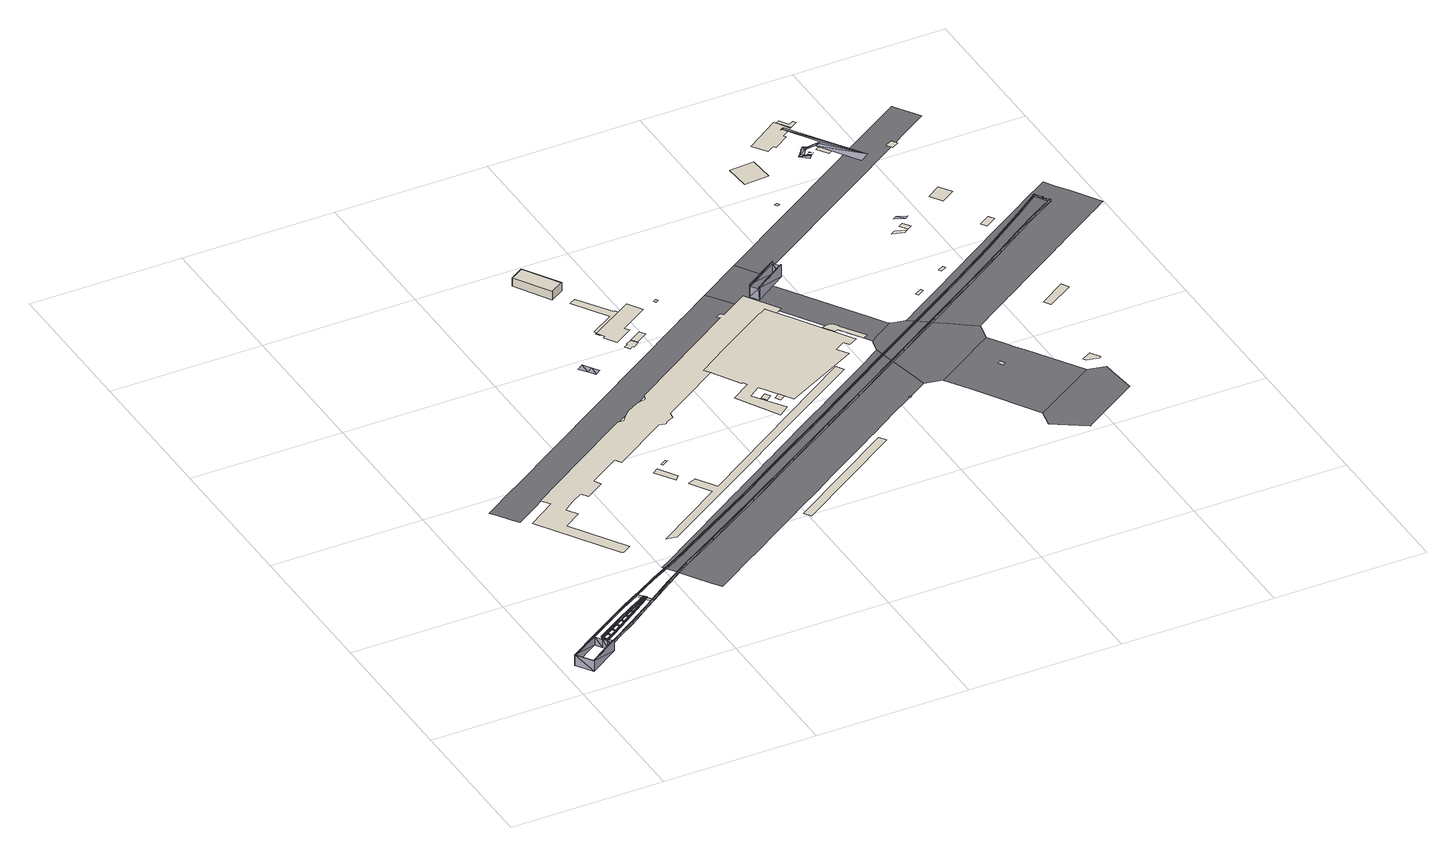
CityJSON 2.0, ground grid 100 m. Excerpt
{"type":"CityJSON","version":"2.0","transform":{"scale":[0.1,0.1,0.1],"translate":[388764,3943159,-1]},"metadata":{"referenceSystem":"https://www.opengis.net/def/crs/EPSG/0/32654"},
"CityObjects":{
"building1":{"type":"Building","attributes":{"measured_height":15.6,"measuredHeight":15.6},"geometry":[{"type":"MultiSurface","lod":"2","boundaries":[[[0,1,2,3]]]}]},
"building2":{"type":"Building","attributes":{"measured_height":13.3,"measuredHeight":13.3},"geometry":[{"type":"MultiSurface","lod":"2","boundaries":[[[4,5,6,7]]]}]},
"building3":{"type":"Building","attributes":{"measured_height":20.3,"storeys_above_ground":6,"storeys_below_ground":0,"usage":"商業施設","measuredHeight":20.3,"storeysAboveGround":6,"storeysBelowGround":0},"geometry":[{"type":"MultiSurface","lod":"2","boundaries":[[[8,9,10,11,12,13,14,15,16,17,18,19,20,21,22,23,24,25,26,27,28,29,30,31,32,33,34,35,36,37,38,39,40,41,42,43,44,45,46,47,48,49,50,51,52,53,54,55,56,57,58,59,60]]]}]},
"bridge1":{"type":"Bridge","geometry":[{"type":"MultiSurface","lod":"2","boundaries":[[[61,62,63]],[[64,61,63]],[[63,62,65]],[[62,66,65]]]}]},
"building4":{"type":"Building","attributes":{"measured_height":10.2,"measuredHeight":10.2},"geometry":[{"type":"MultiSurface","lod":"2","boundaries":[[[67,68,69,70,71,72,73,74]]]}]},
"building5":{"type":"Building","attributes":{"measured_height":24.7,"measuredHeight":24.7},"geometry":[{"type":"MultiSurface","lod":"2","boundaries":[[[75,76,77,78]]]}]},
"building6":{"type":"Building","attributes":{"storeys_above_ground":1,"storeys_below_ground":0,"usage":"運輸倉庫施設","storeysAboveGround":1,"storeysBelowGround":0},"geometry":[{"type":"MultiSurface","lod":"2","boundaries":[[[79,80,81,82,83,84,85,86]]]}]},
"bridge2":{"type":"Bridge","geometry":[{"type":"MultiSurface","lod":"2","boundaries":[[[87,88,89]],[[87,90,88]],[[89,91,87]],[[91,92,87]],[[93,94,95]],[[96,94,93]],[[93,97,98]],[[93,95,97]],[[99,100,90]],[[99,90,87]],[[101,93,98]],[[101,98,102]],[[103,104,100]],[[103,100,99]],[[105,106,99]],[[99,106,103]],[[107,108,109]],[[108,107,101]],[[110,101,102]],[[110,102,111]],[[110,108,101]],[[112,113,104]],[[112,104,103]],[[106,114,103]],[[103,114,112]],[[115,108,110]],[[110,111,116]],[[117,110,116]],[[117,115,110]],[[118,119,120]],[[119,118,121]],[[118,122,123]],[[118,123,121]],[[122,124,123]],[[125,126,127]],[[127,126,128]],[[127,128,129]],[[127,129,130]],[[123,131,121]],[[89,132,131]],[[89,131,123]],[[123,91,89]],[[124,91,123]],[[94,133,134]],[[95,125,127]],[[94,125,95]],[[95,130,97]],[[95,127,130]],[[89,88,132]],[[135,118,120]],[[136,122,135]],[[135,122,118]],[[126,137,138]],[[128,139,129]],[[128,138,139]],[[128,126,138]],[[140,115,117]],[[141,115,140]],[[142,117,116]],[[142,140,117]],[[143,144,145]],[[144,146,145]],[[145,146,147]],[[145,147,148]],[[148,149,150]],[[148,147,149]],[[145,148,151]],[[146,152,147]],[[153,154,149]],[[153,149,152]],[[149,147,152]],[[155,146,144]],[[146,156,152]],[[155,156,146]],[[157,158,159]],[[160,161,155]],[[161,162,155]],[[163,164,165]],[[166,164,167]],[[166,165,164]],[[168,169,170]],[[171,172,173]],[[174,166,167]],[[163,175,176]],[[177,167,164]],[[178,179,180]],[[181,182,183]],[[183,184,181]],[[181,184,185]],[[186,185,187]],[[188,186,187]],[[189,190,191]],[[189,191,192]],[[173,187,185]],[[193,194,188]],[[173,193,187]],[[195,183,182]],[[195,196,183]],[[197,198,171]],[[199,200,201]],[[200,169,168]],[[202,203,168]],[[194,193,204]],[[193,172,204]],[[194,204,205]],[[195,205,196]],[[205,204,196]],[[172,206,204]],[[207,208,209]],[[207,206,208]],[[190,210,211]],[[212,178,213]],[[214,174,183]],[[215,216,178]],[[216,215,174]],[[217,218,198]],[[219,220,201]],[[221,222,223]],[[224,225,226]],[[224,226,227]],[[228,229,190]],[[228,190,189]],[[190,229,210]],[[230,231,232]],[[230,232,213]],[[221,226,214]],[[226,233,214]],[[226,225,233]],[[234,227,235]],[[224,227,236]],[[227,237,236]],[[234,237,227]],[[238,239,234]],[[234,233,240]],[[234,241,214]],[[234,214,233]],[[242,214,241]],[[242,243,244]],[[242,245,243]],[[242,241,245]],[[246,234,247]],[[246,247,248]],[[249,219,201]],[[249,250,251]],[[252,219,249]],[[253,249,251]],[[254,255,256]],[[257,228,258]],[[254,259,257]],[[257,259,228]],[[255,254,257]],[[257,260,261]],[[262,263,252]],[[262,252,249]],[[253,264,249]],[[249,264,262]],[[264,253,265]],[[266,255,257]],[[267,257,261]],[[267,261,268]],[[267,266,257]],[[135,263,262]],[[135,269,263]],[[262,264,135]],[[264,136,135]],[[137,266,138]],[[138,266,267]],[[138,267,268]],[[138,268,139]],[[269,135,120]],[[153,270,271]],[[270,162,272]],[[270,272,271]],[[114,273,112]],[[112,273,274]],[[275,112,274]],[[275,113,112]],[[276,140,142]],[[276,277,140]],[[278,141,140]],[[277,278,140]],[[273,279,274]],[[274,279,280]],[[281,275,274]],[[281,274,280]],[[282,278,277]],[[283,277,276]],[[283,282,277]],[[284,278,282]],[[279,285,286]],[[280,279,286]],[[287,281,280]],[[287,280,286]],[[283,288,282]],[[288,289,282]],[[284,282,290]],[[282,289,290]],[[289,291,290]],[[292,293,294]],[[295,286,285]],[[296,287,286]],[[297,296,286]],[[295,297,286]],[[298,299,293]],[[300,297,295]],[[301,296,297]],[[145,302,303]],[[304,143,145]],[[304,145,303]],[[145,151,302]],[[304,303,305]],[[306,304,305]],[[306,305,307]],[[308,309,310]],[[311,312,313]],[[314,311,313]],[[315,311,316]],[[311,314,316]],[[317,309,308]],[[318,160,306]],[[317,308,316]],[[318,161,160]],[[308,315,316]],[[319,320,321]],[[319,310,320]],[[308,310,322]],[[308,322,323]],[[310,319,322]],[[320,316,324]],[[316,325,324]],[[321,324,326]],[[321,320,324]],[[316,327,325]],[[328,329,161]],[[321,328,161]],[[316,330,327]],[[331,303,332]],[[170,331,332]],[[170,332,333]],[[324,322,326]],[[323,322,324]],[[334,335,333]],[[335,336,333]],[[170,333,336]],[[337,338,325]],[[337,325,339]],[[340,318,307]],[[341,340,307]],[[338,337,342]],[[338,342,343]],[[179,344,345]],[[179,345,180]],[[308,323,180]],[[346,347,328]],[[346,328,327]],[[346,343,347]],[[343,342,347]],[[348,349,350]],[[349,351,350]],[[352,197,316]],[[340,353,350]],[[340,350,351]],[[350,354,180]],[[271,211,153]],[[327,330,171]],[[340,355,353]],[[355,356,353]],[[197,171,330]],[[354,357,358]],[[354,358,341]],[[354,341,359]],[[354,359,180]],[[348,171,357]],[[192,271,272]],[[192,191,271]],[[360,180,359]],[[361,362,358]],[[363,355,358]],[[171,361,358]],[[171,358,357]],[[361,364,362]],[[364,360,362]],[[365,366,367]],[[368,365,367]],[[200,331,170]],[[169,200,170]],[[202,170,336]],[[369,336,335]],[[366,370,371]],[[366,365,370]],[[163,360,359]],[[372,373,374]],[[372,171,373]],[[364,215,180]],[[373,371,370]],[[374,373,370]],[[166,375,165]],[[375,376,165]],[[308,180,345]],[[211,377,378]],[[232,203,202]],[[379,377,380]],[[377,210,380]],[[377,381,210]],[[382,383,384]],[[299,385,293]],[[386,299,387]],[[153,388,158]],[[153,389,388]],[[388,159,158]],[[320,317,316]],[[321,161,390]],[[150,391,392]],[[334,148,150]],[[334,150,392]],[[318,390,161]],[[393,394,352]],[[393,352,157]],[[328,339,325]],[[328,325,327]],[[389,378,388]],[[389,211,378]],[[355,328,347]],[[356,355,349]],[[356,349,348]],[[348,357,356]],[[394,393,395]],[[197,394,395]],[[363,328,355]],[[363,329,328]],[[346,327,171]],[[341,307,359]],[[344,179,396]],[[344,396,397]],[[340,351,337]],[[348,346,171]],[[323,343,180]],[[350,353,354]],[[343,350,180]],[[334,392,335]],[[360,364,180]],[[362,363,358]],[[171,367,361]],[[369,202,336]],[[179,398,396]],[[179,212,398]],[[171,375,373]],[[163,370,360]],[[364,366,215]],[[366,174,215]],[[194,363,372]],[[194,372,374]],[[171,173,375]],[[217,197,399]],[[197,395,399]],[[376,177,176]],[[376,375,177]],[[376,176,175]],[[194,374,175]],[[163,176,164]],[[176,177,164]],[[375,173,185]],[[211,381,377]],[[183,174,184]],[[186,181,185]],[[193,188,187]],[[209,195,182]],[[200,168,201]],[[232,202,369]],[[222,209,182]],[[398,212,213]],[[182,400,240]],[[196,214,183]],[[214,216,174]],[[222,221,209]],[[221,207,209]],[[172,235,206]],[[196,207,214]],[[235,223,208]],[[235,208,206]],[[207,221,214]],[[401,194,205]],[[172,234,235]],[[172,198,234]],[[247,218,217]],[[247,217,399]],[[401,208,223]],[[250,402,251]],[[235,221,223]],[[199,220,238]],[[199,238,403]],[[225,240,233]],[[236,401,224]],[[238,234,400]],[[234,240,400]],[[228,239,258]],[[228,401,239]],[[254,380,259]],[[253,251,265]],[[251,404,265]],[[254,256,405]],[[264,265,406]],[[255,266,256]],[[266,407,256]],[[136,264,406]],[[136,406,408]],[[266,137,407]],[[137,409,407]],[[122,136,408]],[[122,408,410]],[[126,411,409]],[[137,126,409]],[[124,122,410]],[[124,410,412]],[[126,125,411]],[[125,134,411]],[[91,412,413]],[[91,124,412]],[[125,94,134]],[[92,413,414]],[[92,91,413]],[[94,96,133]],[[96,415,133]],[[105,414,416]],[[105,92,414]],[[107,109,415]],[[96,107,415]],[[106,105,416]],[[106,416,417]],[[108,418,109]],[[114,106,417]],[[114,417,419]],[[108,115,418]],[[115,420,418]],[[273,114,421]],[[114,419,421]],[[115,141,422]],[[115,422,420]],[[273,421,423]],[[279,273,423]],[[141,424,422]],[[141,278,424]],[[279,423,425]],[[285,279,425]],[[278,426,424]],[[278,284,426]],[[284,427,426]],[[284,290,427]],[[288,292,289]],[[289,292,294]],[[292,298,293]],[[295,285,428]],[[285,425,428]],[[429,382,384]],[[385,430,293]],[[298,387,299]],[[301,386,387]],[[297,386,301]],[[148,334,151]],[[332,303,302]],[[333,332,302]],[[151,333,302]],[[151,334,333]],[[391,431,392]],[[397,432,344]],[[432,345,344]],[[311,315,308]],[[311,308,312]],[[308,345,432]],[[318,306,307]],[[313,433,316]],[[316,314,313]],[[434,352,316]],[[433,434,316]],[[352,434,157]],[[337,322,319]],[[153,158,154]],[[270,153,152]],[[270,152,156]],[[162,270,156]],[[162,156,155]],[[321,326,328]],[[340,319,318]],[[323,338,343]],[[340,337,319]],[[351,342,337]],[[326,339,328]],[[197,330,316]],[[352,394,197]],[[355,347,349]],[[211,389,153]],[[362,368,363]],[[370,365,360]],[[171,435,367]],[[368,367,435]],[[368,435,372]],[[368,372,363]],[[372,435,171]],[[186,163,359]],[[271,191,190]],[[271,190,211]],[[186,359,182]],[[174,366,371]],[[163,165,370]],[[202,168,170]],[[174,371,166]],[[374,376,175]],[[375,185,177]],[[174,167,184]],[[178,212,179]],[[215,178,180]],[[181,186,182]],[[194,175,188]],[[198,172,171]],[[197,217,198]],[[193,173,172]],[[210,381,211]],[[222,182,225]],[[182,240,225]],[[401,205,208]],[[201,220,199]],[[168,250,201]],[[402,250,168]],[[402,168,203]],[[231,203,232]],[[231,402,203]],[[402,404,251]],[[402,231,404]],[[401,223,224]],[[214,230,213]],[[216,214,213]],[[216,213,178]],[[238,400,403]],[[230,214,244]],[[214,242,244]],[[401,234,239]],[[401,236,234]],[[236,237,234]],[[234,218,247]],[[234,198,218]],[[245,241,243]],[[241,234,243]],[[436,379,437]],[[379,380,437]],[[380,210,259]],[[210,229,259]],[[437,380,254]],[[437,254,405]],[[437,405,248]],[[405,246,248]],[[229,228,259]],[[249,201,250]],[[257,258,260]],[[132,438,131]],[[101,107,93]],[[107,96,93]],[[92,105,99]],[[87,92,99]],[[291,289,294]],[[290,291,294]],[[290,294,427]],[[430,429,293]],[[429,384,293]],[[382,299,383]],[[382,385,299]],[[300,295,386]],[[295,428,386]],[[300,386,297]]]}]},
"building7":{"type":"Building","attributes":{"measured_height":6.8,"measuredHeight":6.8},"geometry":[{"type":"Solid","lod":"1","boundaries":[[[[439,440,441,442]],[[439,442,443,444]],[[442,441,445,443]],[[441,440,446,445]],[[440,439,444,446]],[[444,443,445,446]]]]}]},
"building8":{"type":"Building","attributes":{"storeys_above_ground":1,"storeys_below_ground":0,"usage":"運輸倉庫施設","storeysAboveGround":1,"storeysBelowGround":0},"geometry":[{"type":"MultiSurface","lod":"2","boundaries":[[[447,448,449,450]]]}]},
"building9":{"type":"Building","attributes":{"measured_height":7.7,"storeys_above_ground":1,"storeys_below_ground":0,"usage":"運輸倉庫施設","measuredHeight":7.7,"storeysAboveGround":1,"storeysBelowGround":0},"geometry":[{"type":"MultiSurface","lod":"2","boundaries":[[[451,452,453,454,455,456,457,458]]]}]},
"building10":{"type":"Building","attributes":{"measured_height":9.2,"measuredHeight":9.2},"geometry":[{"type":"MultiSurface","lod":"2","boundaries":[[[459,460,461,462,463,464,465,466,467,468,469]]]}]},
"building11":{"type":"Building","attributes":{"measured_height":15.6,"storeys_above_ground":6,"storeys_below_ground":0,"usage":"商業施設","measuredHeight":15.6,"storeysAboveGround":6,"storeysBelowGround":0},"geometry":[{"type":"MultiSurface","lod":"2","boundaries":[[[470,471,472,473]]]}]},
"building12":{"type":"Building","attributes":{"measured_height":15.6,"storeys_above_ground":6,"storeys_below_ground":0,"usage":"商業施設","measuredHeight":15.6,"storeysAboveGround":6,"storeysBelowGround":0},"geometry":[{"type":"MultiSurface","lod":"2","boundaries":[[[474,475,476,477]]]}]},
"building13":{"type":"Building","geometry":[{"type":"MultiSurface","lod":"2","boundaries":[[[478,479,480,481]]]}]},
"building14":{"type":"Building","attributes":{"measured_height":35.8,"storeys_above_ground":6,"storeys_below_ground":0,"usage":"商業施設","measuredHeight":35.8,"storeysAboveGround":6,"storeysBelowGround":0},"geometry":[{"type":"MultiSurface","lod":"2","boundaries":[[[482,483,484,485,486,487,488,489,490,491,492,13,493,10,494,495,496,497,498,499]]]}]},
"building15":{"type":"Building","attributes":{"storeys_above_ground":1,"storeys_below_ground":0,"usage":"業務施設","storeysAboveGround":1,"storeysBelowGround":0},"geometry":[{"type":"MultiSurface","lod":"2","boundaries":[[[500,501,502,503]]]}]},
"bridge3":{"type":"Bridge","geometry":[{"type":"MultiSurface","lod":"2","boundaries":[[[504,505,506]],[[504,506,507]],[[508,504,507]],[[508,507,509]],[[508,509,510]],[[508,510,511]],[[512,505,504]],[[506,505,513]],[[512,513,505]],[[514,506,513]],[[510,515,511]],[[516,508,511]],[[517,516,511]],[[515,517,511]],[[513,512,518]],[[512,519,518]],[[512,516,519]],[[516,517,515]],[[515,509,519]],[[515,510,509]],[[506,518,507]],[[506,514,518]],[[516,515,519]],[[514,513,518]]]}]},
"building16":{"type":"Building","attributes":{"measured_height":6.8,"river_flooding_risk":{"江東内部河川流域":{"depth":0.06,"adminType":"都道府県","scale":"L2（想定最大規模）"}},"measuredHeight":6.8,"riverFloodingRisk":{"江東内部河川流域":{"depth":0.06,"adminType":"都道府県","scale":"L2（想定最大規模）"}}},"geometry":[{"type":"MultiSurface","lod":"2","boundaries":[[[520,521,522,523,524,525,526,527,528,529,530,531,532,533,534,535,536,537,538,539]]]}]},
"building17":{"type":"Building","attributes":{"measured_height":3.1,"storeys_above_ground":1,"storeys_below_ground":0,"measuredHeight":3.1,"storeysAboveGround":1,"storeysBelowGround":0},"geometry":[{"type":"MultiSurface","lod":"2","boundaries":[[[540,541,542,543]]]}]},
"building18":{"type":"Building","geometry":[{"type":"MultiSurface","lod":"2","boundaries":[[[544,545,546,547]]]}]},
"building19":{"type":"Building","attributes":{"storeys_above_ground":1,"storeys_below_ground":0,"river_flooding_risk":{"江東内部河川流域":{"depth":0.02,"adminType":"都道府県","scale":"L2（想定最大規模）"}},"storeysAboveGround":1,"storeysBelowGround":0,"riverFloodingRisk":{"江東内部河川流域":{"depth":0.02,"adminType":"都道府県","scale":"L2（想定最大規模）"}}},"geometry":[{"type":"MultiSurface","lod":"2","boundaries":[[[548,549,550,551]]]}]},
"building20":{"type":"Building","attributes":{"measured_height":7.1,"storeys_above_ground":1,"storeys_below_ground":0,"river_flooding_risk":{"江東内部河川流域":{"depth":0.04,"adminType":"都道府県","scale":"L2（想定最大規模）"}},"measuredHeight":7.1,"storeysAboveGround":1,"storeysBelowGround":0,"riverFloodingRisk":{"江東内部河川流域":{"depth":0.04,"adminType":"都道府県","scale":"L2（想定最大規模）"}}},"geometry":[{"type":"MultiSurface","lod":"2","boundaries":[[[552,553,554,555]]]}]},
"building21":{"type":"Building","attributes":{"river_flooding_risk":{"江東内部河川流域":{"depth":0.08,"adminType":"都道府県","scale":"L2（想定最大規模）"}},"riverFloodingRisk":{"江東内部河川流域":{"depth":0.08,"adminType":"都道府県","scale":"L2（想定最大規模）"}}},"geometry":[{"type":"MultiSurface","lod":"2","boundaries":[[[556,557,558,559,560]]]}]},
"building22":{"type":"Building","attributes":{"measured_height":3.3,"river_flooding_risk":{"江東内部河川流域":{"depth":0.01,"adminType":"都道府県","scale":"L2（想定最大規模）"}},"measuredHeight":3.3,"riverFloodingRisk":{"江東内部河川流域":{"depth":0.01,"adminType":"都道府県","scale":"L2（想定最大規模）"}}},"geometry":[{"type":"MultiSurface","lod":"2","boundaries":[[[561,562,563,564]]]}]},
"building23":{"type":"Building","attributes":{"measured_height":16.7,"measuredHeight":16.7},"geometry":[{"type":"MultiSurface","lod":"2","boundaries":[[[565,566,567,568,569]]]}]},
"bridge4":{"type":"Bridge","geometry":[{"type":"MultiSurface","lod":"2","boundaries":[[[570,571,572]],[[571,573,572]]]}]},
"building24":{"type":"Building","attributes":{"measured_height":21.3,"measuredHeight":21.3},"geometry":[{"type":"MultiSurface","lod":"2","boundaries":[[[574,575,576,577]]]}]},
"building25":{"type":"Building","attributes":{"measured_height":14.8,"storeys_above_ground":3,"storeys_below_ground":0,"river_flooding_risk":{"江東内部河川流域":{"depth":0.06,"adminType":"都道府県","scale":"L2（想定最大規模）"}},"measuredHeight":14.8,"storeysAboveGround":3,"storeysBelowGround":0,"riverFloodingRisk":{"江東内部河川流域":{"depth":0.06,"adminType":"都道府県","scale":"L2（想定最大規模）"}}},"geometry":[{"type":"MultiSurface","lod":"2","boundaries":[[[578,579,580,581,582,583,584,585,586,587]]]}]},
"building26":{"type":"Building","attributes":{"measured_height":3.9,"measuredHeight":3.9},"geometry":[{"type":"MultiSurface","lod":"2","boundaries":[[[588,589,590,591]]]}]},
"bridge5":{"type":"Bridge","geometry":[{"type":"MultiSurface","lod":"2","boundaries":[[[592,593,594]],[[595,592,594]],[[596,595,594]],[[597,598,599]],[[597,600,601]],[[597,601,598]],[[602,600,597]],[[600,603,601]],[[601,604,598]],[[604,605,598]],[[604,606,605]],[[607,608,609]],[[605,610,598]],[[595,611,592]],[[602,612,600]],[[613,596,594]],[[613,594,614]],[[615,605,616]],[[607,609,617]],[[618,607,617]],[[615,619,605]],[[619,610,605]],[[609,620,617]],[[621,617,622]],[[623,624,621]],[[623,625,624]],[[623,621,622]],[[613,614,626]],[[626,627,613]],[[626,628,627]],[[629,630,631]],[[629,631,632]],[[625,633,624]],[[621,618,617]],[[623,622,634]]]}]},
"building27":{"type":"Building","attributes":{"storeys_above_ground":1,"storeys_below_ground":0,"river_flooding_risk":{"江東内部河川流域":{"depth":0.02,"adminType":"都道府県","scale":"L2（想定最大規模）"}},"storeysAboveGround":1,"storeysBelowGround":0,"riverFloodingRisk":{"江東内部河川流域":{"depth":0.02,"adminType":"都道府県","scale":"L2（想定最大規模）"}}},"geometry":[{"type":"MultiSurface","lod":"2","boundaries":[[[635,636,637,638]]]}]},
"building28":{"type":"Building","attributes":{"measured_height":3.9,"river_flooding_risk":{"江東内部河川流域":{"depth":0.05,"adminType":"都道府県","scale":"L2（想定最大規模）"}},"measuredHeight":3.9,"riverFloodingRisk":{"江東内部河川流域":{"depth":0.05,"adminType":"都道府県","scale":"L2（想定最大規模）"}}},"geometry":[{"type":"MultiSurface","lod":"2","boundaries":[[[639,640,641,642,643,644]]]}]},
"building29":{"type":"Building","attributes":{"measured_height":21.2,"storeys_above_ground":7,"storeys_below_ground":0,"usage":"商業施設","measuredHeight":21.2,"storeysAboveGround":7,"storeysBelowGround":0},"geometry":[{"type":"MultiSurface","lod":"2","boundaries":[[[645,646,647,648]]]}]},
"building30":{"type":"Building","attributes":{"measured_height":11.5,"measuredHeight":11.5},"geometry":[{"type":"MultiSurface","lod":"2","boundaries":[[[649,650,651,652]]]}]},
"building31":{"type":"Building","attributes":{"measured_height":15.4,"storeys_above_ground":1,"storeys_below_ground":0,"usage":"商業施設","river_flooding_risk":{"江東内部河川流域":{"depth":0.02,"adminType":"都道府県","scale":"L2（想定最大規模）"}},"measuredHeight":15.4,"storeysAboveGround":1,"storeysBelowGround":0,"riverFloodingRisk":{"江東内部河川流域":{"depth":0.02,"adminType":"都道府県","scale":"L2（想定最大規模）"}}},"geometry":[{"type":"MultiSurface","lod":"2","boundaries":[[[653,654,655,656]]]}]},
"road1":{"type":"Road","geometry":[{"type":"MultiSurface","lod":"1","boundaries":[[[657,658,659,660,661,662,663,664,665,666,667,668,669,670,671,672,673]]]}]},
"road2":{"type":"Road","geometry":[{"type":"MultiSurface","lod":"1","boundaries":[[[674,675,676,677,678,679,680,681,682,683,684,685,686,687,688,689,690,691,692,693,694,695,696,697,698,699,700,701,702,703,704,705,706,707,708,709,710,711,712,713,714,715,716,717,718,719,720,721,722,723,724,725,726,727,728,729,730,731]]]}]},
"road3":{"type":"Road","geometry":[{"type":"MultiSurface","lod":"1","boundaries":[[[732,733,734,735,736,737,738,739,662,661,660,659,740,741]]]}]},
"road4":{"type":"Road","geometry":[{"type":"MultiSurface","lod":"1","boundaries":[[[742,743,744,745,746,747,748,749,734,733,732,741,750,751,752,753,754,755,756]]]}]},
"road5":{"type":"Road","geometry":[{"type":"MultiSurface","lod":"1","boundaries":[[[757,758,759,760,761,762,763,764,765,766,767,768,769,770,771,744,743,742,756,772,773,700,699,698,697,774]]]}]},
"road6":{"type":"Road","geometry":[{"type":"MultiSurface","lod":"1","boundaries":[[[775,776,777,778,779,780,781,782,783,784,761,760,759,758,757,774,785,786,787,788,789]]]}]},
"road7":{"type":"Road","geometry":[{"type":"MultiSurface","lod":"1","boundaries":[[[790,791,792,793,777,776,775,789,794,795,796]]]}]},
"road8":{"type":"Road","geometry":[{"type":"MultiSurface","lod":"1","boundaries":[[[797,798,799,800,801,802,803,804,805,806,807,808,809,810,739,738,737,736]]]}]},
"road9":{"type":"Road","geometry":[{"type":"MultiSurface","lod":"1","boundaries":[[[811,812,813,814,815,816,817,818,819,820,821,822,823,824,825,826,827,828,829,830,831,832,833,834,835,836,837,838,839,840,841,842,843,844,845,846,847,848,849,850,851,852,853,854,855,856,857,858,859,860,861,862,863,864,768,767,766,765,764,763]]]}]}
},
"vertices":[
[1369,1727,62],[1405,1750,62],[1480,1633,62],[1451,1599,62],
[1447,1780,62],[1488,1807,62],[1495,1795,62],[1455,1769,62],
[2712,2898,62],[2672,2872,62],[2669,2875,62],[2309,2645,62],[2108,2513,62],[2136,2471,62],[1886,2310,62],[1736,2215,62],[1729,2174,62],[1699,2161,62],[1680,2149,62],[1660,2131,62],[1622,2141,62],[1253,1905,62],[1228,1945,62],[1021,1813,62],[1049,1769,62],[923,1688,62],[896,1731,62],[814,1684,62],[743,1631,62],[787,1560,62],[672,1485,62],[901,1130,62],[840,1089,62],[833,1099,62],[829,1096,62],[509,1596,62],[696,1721,62],[657,1780,62],[821,1886,62],[1064,2043,62],[1355,2232,62],[1421,2275,62],[1465,2277,62],[1494,2311,62],[1503,2321,62],[1516,2334,62],[1538,2350,62],[1576,2375,62],[1611,2392,62],[1648,2406,62],[1672,2408,62],[1689,2446,62],[1963,2623,62],[2181,2764,62],[2443,2934,62],[2429,2955,62],[2462,2975,62],[2477,2952,62],[2663,3071,62],[2798,2858,62],[2756,2831,62],
[1540,2768,61],[1510,2811,61],[1546,2837,61],[1577,2793,61],[1513,2887,61],[1472,2861,61],
[1582,1393,66],[1496,1532,66],[1552,1554,66],[1633,1426,66],[2803,2184,66],[2834,2136,66],[1185,1080,66],[1120,1094,66],
[1945,951,65],[2688,1432,65],[2717,1388,65],[1974,907,65],
[1867,2936,49],[1843,2920,49],[1824,2949,49],[1850,2966,49],[1848,2970,49],[1886,2995,49],[1913,2954,49],[1872,2927,49],
[2668,1798,178],[2377,1608,165],[2377,1608,183],[2668,1798,160],[2379,1604,183],[2670,1794,178],[2712,1730,178],[2419,1548,183],[2421,1544,183],[2709,1734,178],[2421,1544,165],[2712,1730,160],[3120,2094,172],[3120,2094,154],[3165,2026,172],[3165,2026,154],[3421,2288,169],[3421,2288,151],[3123,2090,172],[3423,2284,169],[3163,2029,172],[3463,2224,170],[3163,2029,168],[3466,2221,170],[3466,2221,152],[3755,2503,169],[3755,2503,151],[3758,2500,169],[3798,2440,169],[3800,2436,151],[3800,2436,169],[1637,1131,186],[1637,1131,168],[1544,1071,172],[1911,1308,167],[1639,1127,186],[2029,1384,185],[2031,1380,185],[2069,1326,185],[1676,1073,186],[2072,1322,185],[1679,1069,186],[1679,1069,168],[2072,1322,167],[2029,1384,167],[2298,1557,166],[2419,1548,179],[2069,1326,181],[1230,870,202],[1232,866,202],[1272,808,202],[1274,804,202],[1274,804,184],[4121,2639,178],[4119,2643,178],[4121,2639,160],[2,107,141],[72,0,143],[2,107,215],[72,0,217],[74,6,217],[8,106,215],[74,6,213],[8,106,211],[201,231,217],[267,130,220],[267,130,219],[267,130,216],[270,127,146],[270,127,220],[249,159,215],[267,131,216],[267,131,215],[246,163,145],[246,163,201],[270,127,201],[502,367,202],[502,367,203],[460,341,203],[460,341,207],[502,367,206],[607,487,219],[492,421,218],[367,343,218],[433,287,219],[545,365,219],[545,365,207],[520,378,207],[516,345,202],[516,345,203],[516,345,206],[632,449,219],[391,305,218],[394,301,218],[507,370,203],[520,378,200],[520,378,203],[507,370,206],[521,349,206],[507,370,202],[521,349,203],[521,349,202],[570,327,201],[570,327,219],[458,249,219],[458,249,201],[545,365,203],[545,365,201],[548,394,202],[548,394,206],[435,283,219],[642,433,219],[606,487,201],[492,421,200],[606,487,217],[495,418,218],[609,483,219],[560,376,206],[560,376,202],[565,379,206],[553,397,206],[565,379,202],[553,397,202],[665,398,219],[455,253,219],[517,382,218],[632,449,215],[634,446,218],[520,378,218],[634,446,219],[548,362,219],[645,429,219],[610,489,200],[606,487,199],[609,431,206],[609,431,202],[619,416,202],[624,420,202],[614,434,202],[614,434,206],[624,420,206],[667,395,201],[667,395,219],[634,446,214],[609,483,213],[609,483,215],[634,445,206],[642,433,214],[619,416,206],[642,433,202],[642,433,206],[634,446,200],[642,433,200],[634,445,202],[642,433,218],[637,448,218],[646,435,214],[637,448,214],[646,435,218],[665,399,214],[645,429,215],[665,399,215],[776,587,219],[607,487,217],[613,485,218],[776,587,201],[778,583,219],[668,401,218],[829,515,219],[829,515,215],[832,511,219],[667,395,200],[667,395,218],[671,398,200],[832,511,201],[966,699,214],[966,699,196],[969,695,214],[778,583,215],[1006,636,214],[1009,633,214],[1009,633,196],[1230,870,184],[270,127,219],[333,168,219],[333,168,201],[4078,2706,178],[4076,2710,178],[4076,2710,160],[4295,2753,168],[4295,2753,186],[4293,2756,186],[4253,2820,186],[4250,2824,186],[4250,2824,168],[4461,2854,195],[4461,2854,177],[4459,2858,195],[4413,2930,194],[4410,2933,194],[4410,2933,176],[4603,2937,181],[4607,2939,199],[4600,2941,199],[4604,2943,199],[4607,2939,181],[4579,2981,195],[4604,2943,195],[4545,3025,199],[4543,3029,181],[4547,3032,199],[4579,2981,181],[4576,2988,195],[4549,3028,199],[4547,3032,181],[199,235,217],[199,235,200],[200,235,143],[200,235,200],[227,193,144],[227,193,200],[227,193,214],[227,193,207],[233,198,207],[223,191,218],[223,191,214],[242,160,215],[242,160,219],[227,193,218],[246,163,219],[246,163,207],[227,193,203],[233,198,203],[253,167,207],[253,167,203],[273,224,203],[273,224,207],[293,194,207],[298,197,207],[293,194,203],[310,204,207],[310,204,203],[310,204,201],[310,204,219],[367,343,200],[199,235,218],[201,231,218],[202,231,217],[369,339,214],[369,339,218],[278,227,203],[278,227,207],[298,197,203],[362,281,203],[367,284,203],[317,252,203],[317,252,207],[224,197,218],[226,193,218],[336,222,207],[336,222,203],[341,226,207],[341,226,203],[322,255,207],[322,255,203],[248,159,219],[362,281,207],[367,284,207],[381,252,203],[381,252,207],[386,256,207],[386,256,203],[394,301,200],[409,310,203],[427,283,207],[427,283,203],[433,287,201],[409,310,207],[414,314,203],[414,314,207],[432,286,207],[432,286,203],[495,418,214],[455,338,203],[455,338,207],[433,287,203],[471,314,207],[471,314,203],[476,317,207],[476,317,203],[567,331,215],[455,253,215],[665,398,215],[665,398,218],[567,331,219],[4572,2985,199],[4572,2985,195],[4575,2979,195],[4576,2988,199],[4549,3028,195],[4576,2988,181],[331,172,215],[331,172,219],[246,163,203],[202,231,213],[202,231,214],[312,201,215],[312,201,219],[435,283,215],[391,305,214],[224,197,214],[517,382,214],[548,362,215],[634,445,201],[642,433,201],[609,483,217],[634,446,201],[613,485,214],[668,401,214],[969,695,210],[1006,636,210],[1232,866,198],[1272,808,198],[1639,1127,182],[1676,1073,182],[2031,1380,181],[2379,1604,179],[2670,1794,174],[2709,1734,174],[3123,2090,168],[3423,2284,165],[3463,2224,166],[3758,2500,165],[3798,2440,165],[4078,2706,174],[4119,2643,174],[4253,2820,182],[4293,2756,182],[4413,2930,190],[4459,2858,191],[4600,2941,195],[4545,3025,195],[4575,2979,199],[4579,2981,199],[205,225,214],[226,193,214],[246,163,215],[248,159,215],[433,287,207],[664,399,215],[664,399,218],[2283,1548,166],
[1790,3673,10],[1698,3618,10],[1559,3850,10],[1648,3905,10],[1648,3905,69],[1790,3673,69],[1559,3850,69],[1698,3618,69],
[1889,2995,49],[1969,3049,49],[1993,3013,49],[1913,2959,49],
[1813,3022,42],[1765,3098,42],[1779,3107,42],[1748,3156,42],[2042,3342,42],[2101,3249,42],[1913,3129,42],[1933,3098,42],
[1963,3355,4],[1972,3360,4],[2002,3316,4],[1783,3178,4],[1767,3204,4],[1777,3210,4],[1768,3224,4],[1923,3323,4],[1781,3547,4],[1790,3552,4],[1821,3572,4],
[2332,2102,62],[2296,2077,62],[2274,2110,62],[2310,2135,62],
[2404,2062,62],[2367,2038,62],[2346,2070,62],[2383,2095,62],
[2208,3267,58],[2189,3255,58],[2180,3270,58],[2199,3281,58],
[2889,2341,62],[2935,2270,62],[2439,2009,62],[2307,2210,62],[2230,2155,62],[2365,1956,62],[2294,1904,62],[2138,2181,62],[2270,2267,62],[2250,2297,62],[2241,2290,62],[2109,2513,62],[2672,2871,62],[2711,2897,62],[3019,2419,62],[3041,2384,62],[2981,2348,62],[2957,2385,62],
[3048,1716,56],[3041,1728,56],[3052,1734,56],[3059,1723,56],
[2725,2987,67],[2725,2987,153],[2723,2991,153],[2723,2991,143],[2690,3041,67],[2692,3037,143],[2692,3037,153],[2690,3041,153],[2945,3134,67],[2945,3134,153],[2942,3138,153],[2915,3184,153],[2913,3188,67],[2913,3188,153],[2942,3138,143],[2915,3184,143],
[3014,2535,65],[3114,2382,65],[3081,2366,65],[2986,2514,65],[2967,2503,65],[2921,2574,65],[2934,2579,65],[2941,2581,65],[2949,2582,65],[2956,2582,65],[2964,2582,65],[2972,2580,65],[2979,2577,65],[2981,2576,65],[2988,2572,65],[2994,2568,65],[2999,2562,65],[3004,2556,65],[3008,2550,65],[3011,2543,65],
[3676,1796,61],[3693,1765,61],[3673,1753,61],[3655,1784,61],
[3613,2634,65],[3566,2605,65],[3556,2621,65],[3603,2650,65],
[3274,3815,62],[3284,3796,62],[3266,3787,62],[3256,3806,62],
[3360,4267,47],[3371,4101,47],[3207,4090,47],[3196,4256,47],
[4215,1568,59],[4201,1559,59],[4123,1578,59],[4114,1593,59],[4176,1631,59],
[3799,2758,65],[3788,2776,65],[3824,2797,65],[3835,2779,65],
[3744,3240,68],[3812,3216,68],[3788,3201,68],[3790,3197,68],[3716,3222,68],
[3729,3222,170],[3753,3238,170],[3791,3196,170],[3815,3211,170],
[3790,3270,68],[3820,3289,68],[3850,3240,68],[3821,3222,68],
[3648,4565,48],[3660,4547,48],[3705,4475,48],[3709,4470,48],[3633,4420,48],[3645,4403,48],[3545,4337,48],[3533,4355,48],[3482,4321,48],[3420,4414,48],
[4379,2277,62],[4204,2165,62],[4177,2210,62],[4350,2322,62],
[3692,4121,142],[3857,3869,142],[3918,3909,142],[3721,4136,142],[3737,4147,142],[3649,4100,101],[3579,4121,101],[3630,4078,101],[3630,4117,101],[3623,4116,101],[3672,4132,84],[3626,4120,101],[3617,4122,101],[3601,4139,101],[3620,4125,101],[3691,4122,145],[3692,4121,146],[3715,4138,149],[3597,4142,101],[3718,4140,142],[3653,4149,83],[3599,4358,142],[3752,4162,142],[3640,4160,108],[3616,4128,101],[3651,4170,107],[3645,4162,108],[3621,4174,108],[3658,4182,105],[3649,4168,107],[3658,4182,107],[3638,4194,107],[3643,4158,107],[3621,4174,107],[3615,4370,142],[3591,4368,136],[3608,4380,136],[3673,4176,68],[3693,4161,68],[3699,4169,63],[3680,4186,63],[3644,4157,107],[3658,4183,107],
[3776,4226,60],[3824,4150,60],[3779,4121,60],[3731,4197,60],
[3663,4556,48],[3683,4568,48],[3720,4508,48],[3752,4527,48],[3765,4506,48],[3714,4474,48],
[4226,3436,69],[4134,3376,69],[4082,3457,69],[4174,3517,69],
[4317,3084,68],[4242,3036,68],[4219,3073,68],[4294,3120,68],
[4174,4024,69],[4126,3993,69],[4103,4028,69],[4152,4059,69],
[1521,2376,10],[1560,2401,10],[2618,3084,10],[2590,3125,10],[2533,3207,10],[2505,3249,10],[2290,3110,10],[2266,3095,10],[2221,3066,10],[1452,2569,10],[1412,2543,10],[635,2042,10],[602,2021,10],[370,1871,10],[398,1830,10],[456,1746,10],[484,1706,10],
[1248,601,10],[1300,634,10],[1345,663,10],[1426,716,10],[1476,748,10],[1567,807,10],[1646,858,10],[1672,875,10],[1698,891,10],[1869,1002,10],[2029,1105,10],[2126,1167,10],[2263,1255,10],[2278,1266,10],[2451,1377,10],[2612,1481,10],[2685,1529,10],[2733,1559,10],[2793,1599,10],[2948,1699,10],[3008,1737,10],[3009,1738,10],[3123,1812,10],[3212,1869,10],[3195,1953,10],[3145,2207,10],[3128,2293,10],[3083,2264,10],[3015,2218,10],[2817,2090,10],[2633,1972,10],[2590,1943,10],[2488,1879,10],[2420,1834,10],[2331,1777,10],[2264,1734,10],[2141,1654,10],[2080,1615,10],[2038,1588,10],[1967,1542,10],[1916,1509,10],[1867,1477,10],[1803,1436,10],[1762,1410,10],[1715,1379,10],[1596,1302,10],[1510,1245,10],[1370,1156,10],[1264,1087,10],[1194,1042,10],[1132,1001,10],[1068,961,10],[1002,918,10],[1045,853,10],[1106,760,10],[1127,728,10],[1178,650,10],[1221,583,10],
[2758,3089,10],[2842,3143,10],[2884,3170,10],[2885,3173,10],[2905,3269,10],[2878,3311,10],[2822,3394,10],[2794,3436,10],[2716,3063,10],[2716,3062,10],
[3195,2418,10],[3278,2473,10],[3319,2501,10],[3307,2518,10],[3271,2576,10],[3237,2628,10],[3209,2672,10],[2916,3122,10],[2749,3010,10],[3037,2562,10],[3046,2549,10],[3071,2510,10],[3095,2474,10],[3119,2437,10],[3151,2388,10],
[3408,1893,10],[3544,1981,10],[3561,1992,10],[3668,2060,10],[3749,2113,10],[3759,2162,10],[3774,2232,10],[3702,2282,10],[3617,2341,10],[3602,2351,10],[3489,2429,10],[3419,2478,10],[3403,2481,10],[3352,2492,10],[3323,2499,10],[3150,2385,10],[3147,2372,10],[3330,1843,10],
[3733,1312,10],[4068,1524,10],[4112,1551,10],[3887,1901,10],[3868,1929,10],[3849,1958,10],[3835,1981,10],[3812,2015,10],[3784,2060,10],[3750,2112,10],[3330,1841,10],[3353,1805,10],[3395,1741,10],[3440,1672,10],[3685,1282,10],
[3870,1037,10],[4255,1285,10],[4236,1472,10],[4230,1526,10],[3660,1164,10],[3707,1135,10],[3868,1035,10],
[3843,3874,10],[3902,3912,10],[4029,3994,10],[4464,4274,10],[4436,4316,10],[4381,4399,10],[4354,4441,10],[4040,4239,10],[3987,4205,10],[3921,4162,10],[3794,4080,10],[3734,4042,10],[3341,3788,10],[3298,3761,10],
[3808,2254,10],[3895,2311,10],[3951,2347,10],[4032,2399,10],[4043,2407,10],[4080,2431,10],[4111,2450,10],[4116,2453,10],[4130,2463,10],[4154,2478,10],[4197,2506,10],[4231,2528,10],[4257,2545,10],[4290,2565,10],[4323,2587,10],[4384,2626,10],[4449,2669,10],[4491,2696,10],[4544,2730,10],[4561,2741,10],[4590,2760,10],[4594,2762,10],[4638,2791,10],[4676,2816,10],[4721,2844,10],[4780,2883,10],[4810,2902,10],[4854,2930,10],[4856,2932,10],[4912,2968,10],[4974,3008,10],[4992,3020,10],[4949,3087,10],[4896,3169,10],[4869,3211,10],[4818,3289,10],[4776,3356,10],[4712,3315,10],[4647,3274,10],[4495,3175,10],[4462,3154,10],[4293,3044,10],[4135,2942,10],[4056,2891,10],[3959,2829,10],[3949,2821,10],[3903,2792,10],[3822,2739,10],[3803,2726,10],[3729,2678,10],[3654,2630,10],[3591,2590,10],[3532,2552,10],[3436,2489,10]
]}
